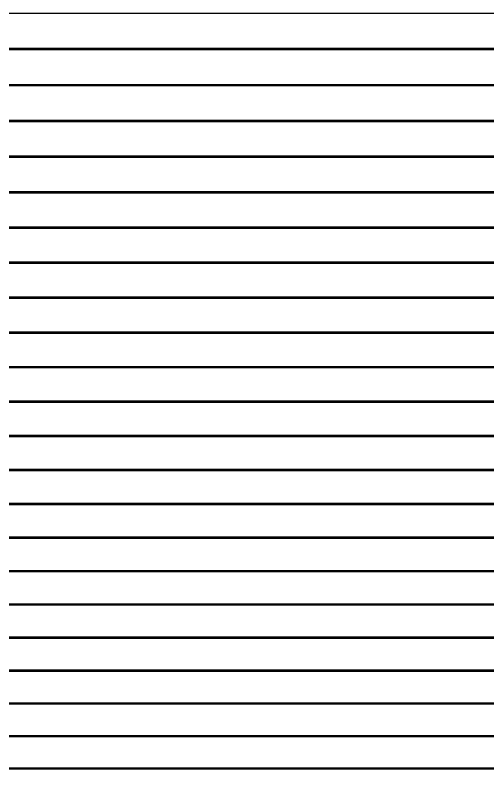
# Model space of a CAD drawing. Header units: inches. Extents: x -38100 to 38100, y 0 to 31750.
# Drawn here: x -36127 to -35798, y 1616 to 2153 of the extents above; entities that cross this region are included whole.
import ezdxf

# ---------------------------------------------------------------- set-up
doc = ezdxf.new("R2010")
doc.units = ezdxf.units.IN
doc.header["$LTSCALE"] = 65.185185
doc.header["$MEASUREMENT"] = 0
doc.layers.add('36', color=7, linetype='CONTINUOUS')
doc.layers.add('41', color=7, linetype='CONTINUOUS')

msp = doc.modelspace()

# ---------------------------------------------------------------- linework, layer by layer
at = {"layer": '36', "color": 7, "linetype": 'CONTINUOUS', "true_color": 0xa89b88}
for points in [[(-38100, 6350, -45720), (38100, 6350, -45720), (-38100, 0, -45720), (-38100, 6350, -45720)], [(38100, 6350, -45720), (38100, 0, -45720), (-38100, 0, -45720), (38100, 6350, -45720)]]:
    msp.add_3dface(points, dxfattribs=at)
at = {"layer": '41', "color": 7, "linetype": 'CONTINUOUS', "true_color": 0xa89b88}
for points in [[(38100, 2129.48, 44114.44), (38100, 2154.72, 44136.77), (-38100, 2129.48, 44114.44), (38100, 2129.48, 44114.44)], [(-38100, 2129.48, 44114.44), (38100, 2154.72, 44136.77), (-38100, 2154.72, 44136.77), (-38100, 2129.48, 44114.44)], [(38100, 2104.36, 44091.97), (38100, 2129.48, 44114.44), (-38100, 2104.36, 44091.97), (38100, 2104.36, 44091.97)], [(-38100, 2104.36, 44091.97), (38100, 2129.48, 44114.44), (-38100, 2129.48, 44114.44), (-38100, 2104.36, 44091.97)], [(38100, 2079.36, 44069.38), (38100, 2104.36, 44091.97), (-38100, 2079.36, 44069.38), (38100, 2079.36, 44069.38)], [(-38100, 2079.36, 44069.38), (38100, 2104.36, 44091.97), (-38100, 2104.36, 44091.97), (-38100, 2079.36, 44069.38)], [(38100, 2054.48, 44046.65), (38100, 2079.36, 44069.38), (-38100, 2054.48, 44046.65), (38100, 2054.48, 44046.65)], [(-38100, 2054.48, 44046.65), (38100, 2079.36, 44069.38), (-38100, 2079.36, 44069.38), (-38100, 2054.48, 44046.65)], [(38100, 2029.73, 44023.79), (38100, 2054.48, 44046.65), (-38100, 2029.73, 44023.79), (38100, 2029.73, 44023.79)], [(-38100, 2029.73, 44023.79), (38100, 2054.48, 44046.65), (-38100, 2054.48, 44046.65), (-38100, 2029.73, 44023.79)], [(38100, 2005.09, 44000.8), (38100, 2029.73, 44023.79), (-38100, 2005.09, 44000.8), (38100, 2005.09, 44000.8)], [(-38100, 2005.09, 44000.8), (38100, 2029.73, 44023.79), (-38100, 2029.73, 44023.79), (-38100, 2005.09, 44000.8)], [(38100, 1980.58, 43977.67), (38100, 2005.09, 44000.8), (-38100, 1980.58, 43977.67), (38100, 1980.58, 43977.67)], [(-38100, 1980.58, 43977.67), (38100, 2005.09, 44000.8), (-38100, 2005.09, 44000.8), (-38100, 1980.58, 43977.67)], [(38100, 1956.19, 43954.42), (38100, 1980.58, 43977.67), (-38100, 1956.19, 43954.42), (38100, 1956.19, 43954.42)], [(-38100, 1956.19, 43954.42), (38100, 1980.58, 43977.67), (-38100, 1980.58, 43977.67), (-38100, 1956.19, 43954.42)], [(38100, 1931.92, 43931.04), (38100, 1956.19, 43954.42), (-38100, 1931.92, 43931.04), (38100, 1931.92, 43931.04)], [(-38100, 1931.92, 43931.04), (38100, 1956.19, 43954.42), (-38100, 1956.19, 43954.42), (-38100, 1931.92, 43931.04)], [(38100, 1907.78, 43907.53), (38100, 1931.92, 43931.04), (-38100, 1907.78, 43907.53), (38100, 1907.78, 43907.53)], [(-38100, 1907.78, 43907.53), (38100, 1931.92, 43931.04), (-38100, 1931.92, 43931.04), (-38100, 1907.78, 43907.53)], [(38100, 1883.76, 43883.89), (38100, 1907.78, 43907.53), (-38100, 1883.76, 43883.89), (38100, 1883.76, 43883.89)], [(-38100, 1883.76, 43883.89), (38100, 1907.78, 43907.53), (-38100, 1907.78, 43907.53), (-38100, 1883.76, 43883.89)], [(38100, 1859.87, 43860.13), (38100, 1883.76, 43883.89), (-38100, 1859.87, 43860.13), (38100, 1859.87, 43860.13)], [(-38100, 1859.87, 43860.13), (38100, 1883.76, 43883.89), (-38100, 1883.76, 43883.89), (-38100, 1859.87, 43860.13)], [(38100, 1836.11, 43836.24), (38100, 1859.87, 43860.13), (-38100, 1836.11, 43836.24), (38100, 1836.11, 43836.24)], [(-38100, 1836.11, 43836.24), (38100, 1859.87, 43860.13), (-38100, 1859.87, 43860.13), (-38100, 1836.11, 43836.24)], [(38100, 1812.47, 43812.22), (38100, 1836.11, 43836.24), (-38100, 1812.47, 43812.22), (38100, 1812.47, 43812.22)], [(-38100, 1812.47, 43812.22), (38100, 1836.11, 43836.24), (-38100, 1836.11, 43836.24), (-38100, 1812.47, 43812.22)], [(38100, 1788.96, 43788.08), (38100, 1812.47, 43812.22), (-38100, 1788.96, 43788.08), (38100, 1788.96, 43788.08)], [(-38100, 1788.96, 43788.08), (38100, 1812.47, 43812.22), (-38100, 1812.47, 43812.22), (-38100, 1788.96, 43788.08)], [(38100, 1765.58, 43763.81), (38100, 1788.96, 43788.08), (-38100, 1765.58, 43763.81), (38100, 1765.58, 43763.81)], [(-38100, 1765.58, 43763.81), (38100, 1788.96, 43788.08), (-38100, 1788.96, 43788.08), (-38100, 1765.58, 43763.81)], [(38100, 1742.33, 43739.42), (38100, 1765.58, 43763.81), (-38100, 1742.33, 43739.42), (38100, 1742.33, 43739.42)], [(-38100, 1742.33, 43739.42), (38100, 1765.58, 43763.81), (-38100, 1765.58, 43763.81), (-38100, 1742.33, 43739.42)], [(38100, 1719.2, 43714.91), (38100, 1742.33, 43739.42), (-38100, 1719.2, 43714.91), (38100, 1719.2, 43714.91)], [(-38100, 1719.2, 43714.91), (38100, 1742.33, 43739.42), (-38100, 1742.33, 43739.42), (-38100, 1719.2, 43714.91)], [(38100, 1696.21, 43690.27), (38100, 1719.2, 43714.91), (-38100, 1696.21, 43690.27), (38100, 1696.21, 43690.27)], [(-38100, 1696.21, 43690.27), (38100, 1719.2, 43714.91), (-38100, 1719.2, 43714.91), (-38100, 1696.21, 43690.27)], [(38100, 1673.35, 43665.52), (38100, 1696.21, 43690.27), (-38100, 1673.35, 43665.52), (38100, 1673.35, 43665.52)], [(-38100, 1673.35, 43665.52), (38100, 1696.21, 43690.27), (-38100, 1696.21, 43690.27), (-38100, 1673.35, 43665.52)], [(38100, 1650.62, 43640.64), (38100, 1673.35, 43665.52), (-38100, 1650.62, 43640.64), (38100, 1650.62, 43640.64)], [(-38100, 1650.62, 43640.64), (38100, 1673.35, 43665.52), (-38100, 1673.35, 43665.52), (-38100, 1650.62, 43640.64)], [(38100, 1628.03, 43615.64), (38100, 1650.62, 43640.64), (-38100, 1628.03, 43615.64), (38100, 1628.03, 43615.64)], [(-38100, 1628.03, 43615.64), (38100, 1650.62, 43640.64), (-38100, 1650.62, 43640.64), (-38100, 1628.03, 43615.64)], [(38100, 1605.56, 43590.52), (38100, 1628.03, 43615.64), (-38100, 1605.56, 43590.52), (38100, 1605.56, 43590.52)], [(-38100, 1605.56, 43590.52), (38100, 1628.03, 43615.64), (-38100, 1628.03, 43615.64), (-38100, 1605.56, 43590.52)]]:
    msp.add_3dface(points, dxfattribs=at)

doc.saveas('drawing.dxf')
